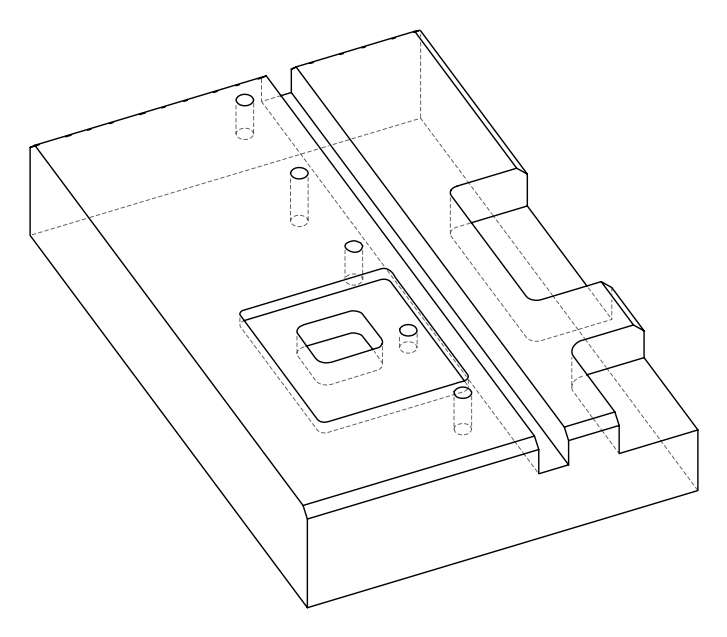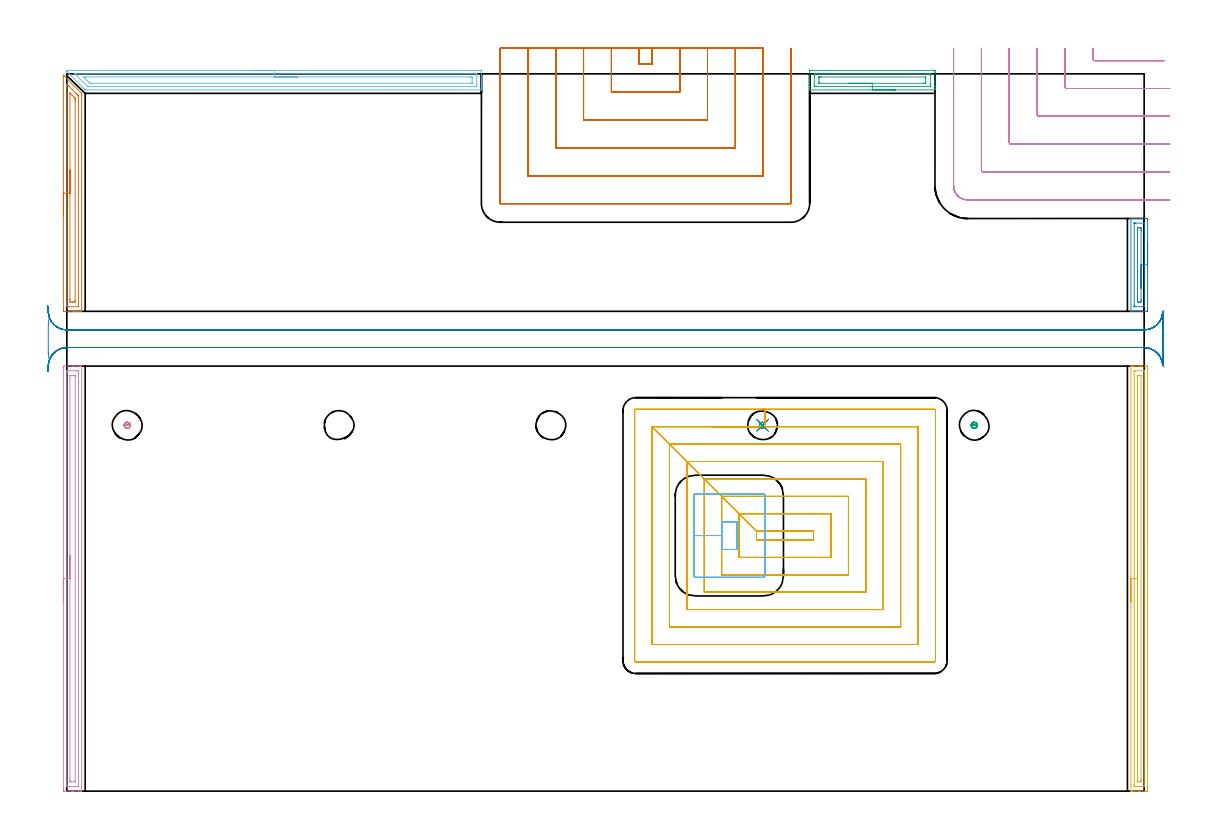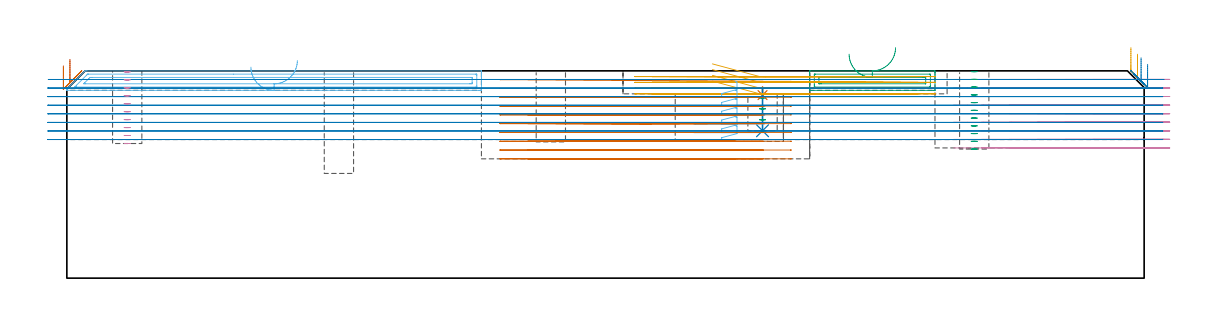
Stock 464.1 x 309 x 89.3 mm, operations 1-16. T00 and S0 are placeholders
(PLAN: 18 operations, 7 tool changes, 101.5 min)
(1 SPOT_DRILL | STEP1POCKET | NXT0321_9005460120000 | 0.03 min | 1019 mm3)
(2 DRILL_BLIND_HOLE_INTO_CENTER | STEP1POCKET | NXT0301_087 | 0.08 min | 1609 mm3)
(3 MILL_ROUGH_BLIND_HOLE_CONTOUR | STEP1POCKET | NXT0201_010 | Spiral | 0.2 min | 582 mm3)
(4 AREA_MILL | FG_CHAMFER_SURFACE | UGT0205_001 | 4.61 min | 5864 mm3)
(5 AREA_MILL_1 | FG_CHAMFER_SURFACE_1 | UGT0205_001 | 4.59 min | 4863 mm3)
(6 AREA_MILL_2 | FG_CHAMFER_SURFACE_2 | UGT0205_001 | 4.44 min | 6480 mm3)
(7 AREA_MILL_3 | FG_CHAMFER_SURFACE_3 | UGT0205_001 | 2.57 min | 3152 mm3)
(8 AREA_MILL_4 | FG_CHAMFER_SURFACE_4 | UGT0205_001 | 1.15 min | 1276 mm3)
(9 AREA_MILL_5 | FG_CHAMFER_SURFACE_5 | UGT0205_001 | 1.53 min | 2271 mm3)
(10 MILL_CORNER_NOTCH_RECTANGULAR | CORNER_NOTCH_RECTANGULAR | NXT0201_012 | Follow Part, ap 4, ae 75% | 11.86 min | 184667 mm3)
(11 MILL_RECTANGULAR_POCKET | POCKET_RECTANGULAR_STRAIGHT | NXT0201_010 | Follow Part, ap 2.5, ae 75% | 18.48 min | 162725 mm3)
(12 MILL_RECTANGULAR_POCKET_1 | POCKET_RECTANGULAR_STRAIGHT_1 | NXT0201_012 | Follow Part, ap 4, ae 75% | 2.83 min | 48369 mm3)
(13 MILL_SLOT | SLOT_PARTIAL_RECTANGULAR | NXT0201_012 | Follow Part, ap 4, ae 75% | 30.57 min | 341067 mm3)
(14 MILL_RECTANGULAR_SLOT | SLOT_RECTANGULAR | NXT0201_012 | Follow Part, ap 4, ae 75% | 16.22 min | 323722 mm3)
(15 MILL_BLIND_HOLE_FROM_SOLID_MATERIAL | STEP1POCKET_1 | NXT0201_010 | Spiral | 0.55 min | 4157 mm3)
(16 MILL_BLIND_HOLE_FROM_SOLID_MATERIAL_1 | STEP1POCKET_2 | NXT0201_010 | Spiral | 0.5 min | 3930 mm3)
(17 MILL_BLIND_HOLE_FROM_SOLID_MATERIAL_2 | STEP1POCKET_3 | NXT0201_010 | Spiral | 0.75 min | 5483 mm3)
(18 MILL_BLIND_HOLE_FROM_SOLID_MATERIAL_3 | STEP1POCKET_4 | NXT0201_010 | Spiral | 0.5 min | 3857 mm3)
(TOOL NXT0321_9005460120000 | NC Spot Drill, 142deg, 12mm, Carbide, Uncoated | D12 PA142 FL30 Z2)
(TOOL NXT0301_087 | Carbide Drill 11.6mm [860.1-1160-058A1-MM 2214] | D11.6 PA140 FL72 Z2)
(TOOL NXT0201_010 | ENDMILL 10mm [2P460-1000-NA 1630] | D10 FL30 Z6)
(TOOL UGT0205_001 | Chamfer Mill 20 x 3 x 45 deg. | D20 FL50 Z2)
(TOOL NXT0201_012 | ENDMILL 16mm [2P460-1600-NA 1630] | D16 FL38 Z6)
(OP 1 SPOT_DRILL)
G17 G21 G94 G90
T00 M6
G54
G17 G0 G90 X299.7 Y157.6 S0 M3
G43 Z99.3 H0
G94 G81 G98 Z78.858 F250. R82.4
G80
M5
M2
(OP 2 DRILL_BLIND_HOLE_INTO_CENTER)
G17 G21 G94 G90
T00 M6
G54
G17 G0 G90 X299.7 Y157.6 S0 M3
G43 Z99.3 H1
G94 G81 G98 Z63.5 F250. R81.4
G80
M5
M2
(OP 3 MILL_ROUGH_BLIND_HOLE_CONTOUR)
G17 G21 G94 G90
T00 M6
G54
G17 G0 G90 X299.7 Y157.6 S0 M3
G43 Z99.3 H1
Z77.675
G94 G3 X300.33 Y158.27 R0.631 F250.
X299.618 Y158.897 R0.67
X298.403 Y157.518 R1.3
X299.618 Y158.897 R-1.3
X299.01 Y158.208 R0.65
X299.7 Y157.6 R0.65
G0 Z72.95
G3 X300.33 Y158.27 R0.631
X299.618 Y158.897 R0.67
X298.403 Y157.518 R1.3
X299.618 Y158.897 R-1.3
X299.01 Y158.208 R0.65
X299.7 Y157.6 R0.65
G0 Z68.225
G3 X300.33 Y158.27 R0.631
X299.618 Y158.897 R0.67
X298.403 Y157.518 R1.3
X299.618 Y158.897 R-1.3
X299.01 Y158.208 R0.65
X299.7 Y157.6 R0.65
G0 Z63.5
G3 X300.33 Y158.27 R0.631
X299.618 Y158.897 R0.67
X298.403 Y157.518 R1.3
X299.618 Y158.897 R-1.3
X299.01 Y158.208 R0.65
X299.7 Y157.6 R0.65
G0 Z99.3
M5
M2
(OP 4 AREA_MILL)
G17 G21 G94 G90
T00 M6
G54
G17 G0 G90 X-1.5 Y81.55 S1061 M3
G43 Z99.3 H0
Z91.4
G94 G1 Y81.588 Z90.528 F250.
Y81.702 Z89.663
Y81.891 Z88.812
Y82.153 Z87.98
Y82.487 Z87.174
Y82.89 Z86.4
Y83.358 Z85.664
Y83.89 Z84.972
Y84.479 Z84.329
Y85.122 Z83.74
Y85.814 Z83.208
Y86.55 Z82.74
Y87.324 Z82.337
Y88.13 Z82.003
Y88.962 Z81.741
Y89.814 Z81.552
Y90.678 Z81.438
Y91.55 Z81.4
Y182.049
X-1.499 Y182.505 Z81.401
X-1.495 Y182.936 Z81.403
X-1.491 Y183.09 Z81.406
X-1.07 Y183.1 Z81.827
X2.45 Z85.345
X3.035 Z85.933
X3.33 Z86.227
X5.09 Z87.985
X5.679 Z88.578
X5.97 Z88.869
X6.113 Y183.099 Z89.012
X6.394 Y183.09 Z89.293
X6.4 Y182.951 Z89.3
Y0.149
X6.394 Y0.01 Z89.293
X6.112 Y0. Z89.011
X5.679 Z88.578
X5.09 Z87.985
X3.035 Z85.933
X2.45 Z85.345
X1.863 Z84.758
X-1.07 Y0.001 Z81.827
X-1.293 Y0.004 Z81.604
X-1.491 Y0.01 Z81.405
X-1.495 Y0.164 Z81.403
X-1.499 Y0.595 Z81.401
X-1.5 Y1.031 Z81.4
Y91.55
X-0.086 Z82.814
X-0.085 Y180.918 Z82.815
X-0.084 Y181.016 Z82.816
X-0.082 Y181.064 Z82.818
X-0.08 Y181.082 Z82.82
X-0.056 Y181.09 Z82.844
X0.319 Y181.098 Z83.219
X0.69 Y181.099 Z83.59
X1.197 Y181.1 Z84.097
X3.836 Z86.736
X4.21 Y181.099 Z87.11
X4.72 Y181.096 Z87.62
X4.9 Y181.09 Z87.8
X4.979 Y181.07 Z87.879
X4.984 Y180.829 Z87.884
X4.985 Y180.721 Z87.885
X4.986 Y179.935 Z87.886
X4.985 Y2.182 Z87.885
X4.984 Y2.084 Z87.884
X4.981 Y2.036 Z87.881
X4.98 Y2.018 Z87.88
X4.956 Y2.01 Z87.856
X4.581 Y2.002 Z87.481
X4.21 Y2.001 Z87.11
X3.703 Y2. Z86.603
X1.064 Z83.964
X0.69 Y2.001 Z83.59
X0.18 Y2.004 Z83.08
X-0.001 Y2.01 Z82.899
X-0.079 Y2.03 Z82.821
X-0.084 Y2.271 Z82.816
X-0.085 Y2.379 Z82.815
X-0.086 Y3.165 Z82.814
Y91.55
X1.328 Z84.228
X1.329 Y178.291 Z84.229
X1.331 Y178.938 Z84.231
X1.334 Y179.06 Z84.234
X1.335 Y179.083 Z84.235
X1.358 Y179.09 Z84.258
X1.413 Y179.097 Z84.313
X1.57 Y179.099 Z84.47
X3.171 Z86.071
X3.33 Y179.095 Z86.23
X3.489 Y179.09 Z86.389
X3.565 Y179.076 Z86.465
X3.568 Y179.019 Z86.468
X3.569 Y178.938 Z86.469
X3.571 Y178.694 Z86.471
Y4.809
X3.569 Y4.162 Z86.469
X3.566 Y4.041 Z86.466
X3.565 Y4.017 Z86.465
X3.542 Y4.01 Z86.442
X3.487 Y4.003 Z86.387
X3.33 Y4.001 Z86.23
X1.729 Z84.629
X1.57 Y4.005 Z84.47
X1.411 Y4.01 Z84.311
X1.335 Y4.024 Z84.235
X1.332 Y4.081 Z84.232
X1.33 Y4.162 Z84.23
X1.329 Y4.406 Z84.229
X1.328 Y91.55 Z84.228
Y92.422 Z84.266
Y93.286 Z84.38
Y94.138 Z84.569
Y94.97 Z84.832
Y95.776 Z85.165
Y96.55 Z85.568
Y97.286 Z86.037
Y97.978 Z86.568
Y98.621 Z87.157
Y99.21 Z87.801
Y99.742 Z88.493
Y100.21 Z89.228
Y100.613 Z90.002
Y100.947 Z90.808
Y101.209 Z91.64
Y101.398 Z92.492
Y101.512 Z93.357
Y101.55 Z94.228
G0 Z99.3
M5
M2
(OP 5 AREA_MILL_1)
G17 G21 G94 G90
T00 M6
G54
G17 G0 G90 X458.4 Y81.55 S1061 M3
G43 Z99.3 H0
G94 G1 Y81.588 Z98.428 F250.
Y81.702 Z97.563
Y81.891 Z96.712
Y82.153 Z95.88
Y82.487 Z95.074
Y82.89 Z94.3
Y83.358 Z93.564
Y83.89 Z92.872
Y84.479 Z92.229
Y85.122 Z91.639
Y85.814 Z91.108
Y86.55 Z90.64
Y87.324 Z90.237
Y88.13 Z89.903
Y88.962 Z89.641
Y89.814 Z89.452
Y90.678 Z89.338
Y91.55 Z89.3
Y182.951
X458.402 Y183.092 Z89.288
X458.42 Y183.1 Z89.271
X458.736 Z88.963
X459.195 Z88.504
X459.787 Z87.908
X461.854 Z85.844
X462.443 Z85.252
X463.033 Z84.662
X464.803 Z82.893
X465.098 Y183.097 Z82.599
X465.591 Y183.092 Z82.105
X465.594 Y183.005 Z82.103
X465.599 Y182.505 Z82.101
X465.6 Y181.999 Z82.1
Y0.981
X465.599 Y0.595 Z82.101
X465.594 Y0.095 Z82.103
X465.591 Y0.008 Z82.105
X465.098 Y0. Z82.599
X462.443 Z85.252
X461.854 Z85.844
X461.557 Z86.139
X459.787 Z87.908
X459.195 Z88.504
X458.736 Z88.963
X458.42 Z89.271
X458.403 Y0.008 Z89.288
X458.4 Y0.149 Z89.3
Y91.55
X459.814 Z87.886
Y180.721
X459.815 Y180.938 Z87.885
X459.818 Y181.045 Z87.882
X459.821 Y181.09 Z87.879
X459.921 Y181.094 Z87.779
X460.297 Y181.099 Z87.403
X463.837 Y181.1 Z83.863
X464.063 Y181.095 Z83.637
X464.156 Y181.09 Z83.544
X464.179 Y181.079 Z83.521
X464.182 Y181.038 Z83.518
X464.185 Y180.942 Z83.515
X464.186 Y180.749 Z83.514
Y2.379
X464.185 Y2.162 Z83.515
X464.182 Y2.055 Z83.518
X464.179 Y2.01 Z83.521
X464.079 Y2.006 Z83.621
X463.703 Y2.001 Z83.997
X460.163 Y2. Z87.537
X459.937 Y2.005 Z87.763
X459.845 Y2.01 Z87.855
X459.821 Y2.021 Z87.879
X459.818 Y2.062 Z87.882
X459.815 Y2.158 Z87.885
X459.814 Y2.351 Z87.886
Y91.55
X461.228 Z86.472
X461.229 Y178.046 Z86.471
X461.23 Y178.376 Z86.47
X461.235 Y178.938 Z86.465
X461.243 Y179.09 Z86.457
X461.399 Y179.098 Z86.301
X462.443 Y179.099 Z85.257
X462.603 Y179.095 Z85.097
X462.71 Y179.09 Z84.99
X462.765 Y179.08 Z84.935
X462.767 Y179.048 Z84.933
X462.77 Y178.938 Z84.93
X462.771 Y178.607 Z84.929
Y5.054
X462.77 Y4.724 Z84.93
X462.765 Y4.162 Z84.935
X462.757 Y4.01 Z84.943
X462.601 Y4.002 Z85.099
X461.557 Y4.001 Z86.143
X461.397 Y4.005 Z86.303
X461.29 Y4.01 Z86.41
X461.235 Y4.02 Z86.465
X461.233 Y4.052 Z86.467
X461.231 Y4.162 Z86.469
X461.229 Y4.493 Z86.471
X461.228 Y91.55 Z86.472
Y92.422 Z86.51
Y93.286 Z86.623
Y94.138 Z86.812
Y94.97 Z87.075
Y95.776 Z87.408
Y96.55 Z87.811
Y97.286 Z88.28
Y97.978 Z88.811
Y98.621 Z89.4
Y99.21 Z90.044
Y99.742 Z90.736
Y100.21 Z91.472
Y100.613 Z92.245
Y100.947 Z93.051
Y101.209 Z93.883
Y101.398 Z94.735
Y101.512 Z95.6
Y101.55 Z96.472
G0 Z99.3
M5
M2
(OP 6 AREA_MILL_2)
G17 G21 G94 G90
T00 M6
G54
G17 G0 G90 X79.3 Y310.5 S1061 M3
G43 Z99.3 H0
Z90.9
G94 G1 X79.338 Z90.028 F250.
X79.452 Z89.163
X79.64 Z88.312
X79.903 Z87.48
X80.237 Z86.674
X80.639 Z85.9
X81.108 Z85.164
X81.639 Z84.472
X82.229 Z83.829
X82.872 Z83.239
X83.564 Z82.708
X84.3 Z82.24
X85.073 Z81.837
X85.879 Z81.503
X86.711 Z81.241
X87.563 Z81.052
X88.428 Z80.938
X89.3 Z80.9
X177.385
X178.007 Y310.497 Z80.903
X178.593 Y310.492 Z80.906
X178.597 Y310.466 Z80.931
X178.6 Y309.875 Z81.521
Y305.406 Z85.988
Y304.807 Z86.59
Y304.512 Z86.884
Y303.913 Z87.483
Y303.619 Z87.777
Y303.03 Z88.369
Y302.511 Z88.888
X178.593 Y302.156 Z89.236
X178.59 Y302.102 Z89.288
X178.453 Y302.1 Z89.3
X8.616
X7.893 Y302.103 Z89.289
X7.724 Y302.276 Z89.124
X0.062 Y309.937 Z81.461
X0.01 Y309.99 Z81.407
X0.001 Y310.206 Z81.189
X-0.001 Y310.464 Z80.935
X0.001 Y310.493 Z80.907
X0.146 Y310.5 Z80.9
X89.3
Y309.086 Z82.314
X176.224
X176.328 Y309.085 Z82.315
X176.536 Y309.081 Z82.319
X176.588 Y309.079 Z82.321
X176.592 Y309.067 Z82.333
X176.596 Y309.035 Z82.365
X176.598 Y308.981 Z82.419
X176.6 Y308.605 Z82.795
X176.599 Y304.137 Z87.263
X176.592 Y303.619 Z87.781
X176.59 Y303.531 Z87.869
X176.432 Y303.521 Z87.879
X176.326 Y303.516 Z87.884
X176.224 Y303.515 Z87.885
X71.731 Y303.514 Z87.886
X9.403
X9.195 Y303.516 Z87.884
X9.057 Y303.518 Z87.882
X8.949 Y303.521 Z87.879
X8.923 Y303.539 Z87.861
X8.837 Y303.619 Z87.781
X8.616 Y303.835 Z87.565
X4.158 Y308.292 Z83.108
X3.476 Y308.981 Z82.419
X3.388 Y309.074 Z82.326
X3.742 Y309.081 Z82.319
X3.95 Y309.085 Z82.315
X4.054 Y309.086 Z82.314
X4.158
X89.3
Y307.672 Z83.728
X173.55 Y307.671 Z83.729
X173.966
X174.441 Y307.667 Z83.733
X174.59 Y307.664 Z83.736
X174.597 Y307.353 Z84.047
X174.599 Y307.194 Z84.206
X174.6 Y305.247 Z86.153
X174.596 Y305.088 Z86.312
X174.59 Y304.983 Z86.417
X174.581 Y304.935 Z86.465
X174.559 Y304.933 Z86.467
X174.441 Y304.931 Z86.469
X174.026 Y304.929 Z86.471
X10.875
X10.399 Y304.932 Z86.468
X9.977 Y304.935 Z86.465
X9.507 Y305.392 Z86.008
X7.706 Y307.194 Z84.206
X7.255 Y307.665 Z83.735
X7.724 Y307.669 Z83.731
X8.14 Y307.671 Z83.729
X89.3 Y307.672 Z83.728
X90.171 Z83.766
X91.036 Z83.88
X91.888 Z84.069
X92.72 Z84.331
X93.526 Z84.665
X94.3 Z85.068
X95.035 Z85.537
X95.728 Z86.068
X96.371 Z86.657
X96.96 Z87.3
X97.491 Z87.993
X97.96 Z88.728
X98.363 Z89.502
X98.697 Z90.308
X98.959 Z91.14
X99.148 Z91.992
X99.262 Z92.857
X99.3 Z93.728
G0 Z99.3
M5
M2
(OP 7 AREA_MILL_3)
G17 G21 G94 G90
T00 M6
G54
G17 G0 G90 X-1.5 Y247.6 S1061 M3
G43 Z99.3 H0
Z91.4
G94 G1 Y247.638 Z90.528 F250.
Y247.752 Z89.663
Y247.941 Z88.812
Y248.203 Z87.98
Y248.537 Z87.174
Y248.94 Z86.4
Y249.409 Z85.664
Y249.94 Z84.972
Y250.529 Z84.329
Y251.172 Z83.74
Y251.864 Z83.208
Y252.6 Z82.74
Y253.374 Z82.337
Y254.18 Z82.003
Y255.012 Z81.741
Y255.864 Z81.552
Y256.729 Z81.438
Y257.6 Z81.4
X-1.499 Y308.217 Z81.401
X-1.498 Y308.498 Z81.402
X-1.07 Y308.072 Z81.827
X6.207 Y300.793 Z89.106
X6.397 Y300.607 Z89.289
X6.4 Y299.905 Z89.3
Y206.834
X6.394 Y206.71 Z89.293
X6.14 Y206.7 Z89.039
X5.438 Z88.337
X4.742 Z87.641
X4.21 Z87.106
X3.944 Z86.841
X3.33 Z86.227
X3.064 Z85.961
X2.45 Z85.344
X-1.07 Y206.701 Z81.827
X-1.293 Y206.704 Z81.604
X-1.491 Y206.71 Z81.405
X-1.495 Y206.849 Z81.403
X-1.499 Y207.28 Z81.401
X-1.5 Y207.715 Z81.4
Y257.6
X-0.086 Z82.814
Y303.467
X-0.085 Y304.252 Z82.815
X-0.084 Y304.358 Z82.816
X-0.079 Y304.597 Z82.821
X-0.002 Y304.541 Z82.898
X0.189 Y304.358 Z83.089
X0.69 Y303.86 Z83.59
X1.083 Y303.467 Z83.983
X4.21 Y300.341 Z87.11
X4.645 Y299.905 Z87.545
X4.792 Y299.754 Z87.692
X4.909 Y299.632 Z87.809
X4.979 Y299.556 Z87.879
X4.985 Y299.014 Z87.885
Y209.061
X4.984 Y208.865 Z87.884
X4.981 Y208.767 Z87.881
X4.979 Y208.723 Z87.879
X4.968 Y208.71 Z87.868
X4.923 Y208.708 Z87.823
X4.565 Y208.701 Z87.465
X0.69 Z83.59
X0.164 Y208.703 Z83.064
X-0.004 Y208.71 Z82.896
X-0.079 Y208.721 Z82.821
X-0.084 Y208.954 Z82.816
X-0.085 Y209.061 Z82.815
X-0.086 Y209.846 Z82.814
Y257.6
X1.328 Z84.228
X1.329 Y300.394 Z84.229
X1.33 Y300.557 Z84.23
X1.333 Y300.687 Z84.233
X1.336 Y300.753 Z84.236
X1.362 Y300.73 Z84.262
X1.57 Y300.527 Z84.47
X2.196 Y299.905 Z85.096
X2.45 Y299.651 Z85.35
X3.087 Y299.014 Z85.987
X3.33 Y298.769 Z86.23
X3.488 Y298.606 Z86.388
X3.564 Y298.525 Z86.464
X3.567 Y298.368 Z86.467
X3.57 Y298.124 Z86.47
X3.571 Y297.879 Z86.471
Y297.233
Y211.489
X3.566 Y210.842 Z86.466
X3.565 Y210.729 Z86.465
X3.462 Y210.708 Z86.362
X3.33 Y210.706 Z86.23
X2.59 Y210.7 Z85.49
X2.45 Z85.35
X1.71 Z84.61
X1.57 Y210.702 Z84.47
X1.43 Y210.706 Z84.33
X1.342 Y210.71 Z84.242
X1.335 Y210.762 Z84.235
X1.333 Y210.842 Z84.233
X1.33 Y211.086 Z84.23
X1.328 Y211.733 Z84.228
Y211.978
Y257.6
Y258.472 Z84.266
Y259.337 Z84.38
Y260.188 Z84.569
Y261.02 Z84.832
Y261.826 Z85.165
Y262.6 Z85.568
Y263.336 Z86.037
Y264.028 Z86.568
Y264.671 Z87.157
Y265.261 Z87.801
Y265.792 Z88.493
Y266.26 Z89.228
Y266.663 Z90.002
Y266.997 Z90.808
Y267.259 Z91.64
Y267.448 Z92.492
Y267.562 Z93.357
Y267.6 Z94.228
G0 Z99.3
M5
M2
(OP 8 AREA_MILL_4)
G17 G21 G94 G90
T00 M6
G54
G17 G0 G90 X465.6 Y236.7 S1061 M3
G43 Z99.3 H0
Z92.1
G94 G1 Y236.662 Z91.228 F250.
Y236.548 Z90.364
Y236.359 Z89.512
Y236.097 Z88.68
Y235.763 Z87.874
Y235.36 Z87.1
Y234.892 Z86.364
Y234.36 Z85.672
Y233.771 Z85.029
Y233.128 Z84.44
Y232.436 Z83.908
Y231.7 Z83.44
Y230.926 Z83.037
Y230.12 Z82.703
Y229.288 Z82.441
Y228.437 Z82.252
Y227.572 Z82.138
Y226.7 Z82.1
Y207.596
X465.599 Y207.212 Z82.101
X465.592 Y206.717 Z82.103
X465.591 Y206.707 Z82.105
X465.098 Y206.7 Z82.597
X463.328 Z84.366
X462.581 Z85.117
X462.443 Z85.255
X458.555 Y206.701 Z89.143
X458.405 Y206.71 Z89.293
X458.4 Y206.769 Z89.3
Y246.631
X458.405 Y246.69 Z89.293
X458.557 Y246.7 Z89.141
X462.581 Z85.117
X463.328 Z84.366
X464.725 Z82.97
X465.098 Y246.697 Z82.597
X465.591 Y246.693 Z82.105
X465.592 Y246.683 Z82.103
X465.598 Y246.188 Z82.102
X465.6 Y245.685 Z82.1
Y226.7
X464.186 Z83.514
Y208.984
X464.184 Y208.769 Z83.516
X464.181 Y208.717 Z83.519
X464.18 Y208.712 Z83.52
X464.153 Y208.708 Z83.547
X464.084 Y208.704 Z83.616
X463.895 Y208.701 Z83.805
X463.611 Y208.7 Z84.089
X460.071 Z87.629
X459.915 Y208.701 Z87.785
X459.873 Y208.703 Z87.827
X459.831 Y208.71 Z87.869
X459.821 Y208.713 Z87.879
X459.819 Y208.729 Z87.881
X459.816 Y208.774 Z87.884
X459.814 Y208.957 Z87.886
Y208.984
Y244.416
X459.816 Y244.631 Z87.884
X459.819 Y244.683 Z87.881
X459.82 Y244.688 Z87.88
X459.848 Y244.692 Z87.852
X459.916 Y244.696 Z87.784
X460.105 Y244.699 Z87.595
X460.389 Y244.7 Z87.311
X463.929 Z83.771
X464.085 Y244.699 Z83.615
X464.127 Y244.697 Z83.573
X464.169 Y244.69 Z83.531
X464.179 Y244.687 Z83.521
X464.181 Y244.671 Z83.519
X464.184 Y244.626 Z83.516
X464.186 Y244.443 Z83.514
Y244.416
Y226.7
X462.772 Z84.928
X462.771 Y211.641 Z84.929
X462.77 Y211.313 Z84.93
X462.766 Y210.756 Z84.934
X462.765 Y210.724 Z84.935
X462.664 Y210.71 Z85.036
X462.554 Y210.703 Z85.146
X462.498 Y210.7 Z85.202
X462.443 Z85.257
X461.61 Y210.703 Z86.09
X461.557 Y210.709 Z86.143
X461.236 Y210.756 Z86.464
X461.232 Y211.081 Z86.468
X461.229 Y211.641 Z86.471
Y211.97
Y241.759
X461.23 Y242.087 Z86.47
X461.234 Y242.644 Z86.466
X461.235 Y242.676 Z86.465
X461.336 Y242.69 Z86.364
X461.447 Y242.697 Z86.253
X461.502 Y242.7 Z86.198
X461.557 Z86.143
X462.39 Y242.697 Z85.31
X462.443 Y242.691 Z85.257
X462.765 Y242.644 Z84.935
X462.768 Y242.319 Z84.932
X462.771 Y241.759 Z84.929
Y241.43
X462.772 Y226.7 Z84.928
Y225.828 Z84.966
Y224.964 Z85.08
Y224.112 Z85.269
Y223.28 Z85.531
Y222.474 Z85.865
Y221.7 Z86.268
Y220.964 Z86.737
Y220.272 Z87.268
Y219.629 Z87.857
Y219.04 Z88.501
Y218.508 Z89.193
Y218.04 Z89.928
Y217.637 Z90.702
Y217.303 Z91.508
Y217.041 Z92.34
Y216.852 Z93.192
Y216.738 Z94.057
Y216.7 Z94.928
G0 Z99.3
M5
M2
(OP 9 AREA_MILL_5)
G17 G21 G94 G90
T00 M6
G54
G17 G0 G90 X357. Y302.1 S1061 M3
G43 Z99.3 H0
G94 G1 X356.962 Z98.428 F250.
X356.848 Z97.564
X356.659 Z96.712
X356.397 Z95.88
X356.063 Z95.074
X355.66 Z94.3
X355.192 Z93.564
X354.66 Z92.872
X354.071 Z92.229
X353.428 Z91.64
X352.736 Z91.108
X352. Z90.64
X351.226 Z90.237
X350.42 Z89.903
X349.588 Z89.641
X348.737 Z89.452
X347.872 Z89.338
X347. Z89.3
X320.18
X320.01 Y302.103 Z89.288
X320.007 Y302.169 Z89.223
X320. Y302.603 Z88.796
Y302.898 Z88.501
Y303.618 Z87.777
Y304.872 Z86.525
Y306.298 Z85.098
X320.001 Y309.875 Z81.522
X320.003 Y310.496 Z80.902
X320.005 Y310.497 Z80.9
X320.627 Y310.5
X373.373
X373.995 Y310.497
X373.997 Y310.496 Z80.902
X374. Y309.875 Z81.522
Y309.608 Z81.789
Y305.406 Z85.989
Y303.979 Z87.418
Y303.618 Z87.777
Y302.898 Z88.501
Y302.603 Z88.796
X373.994 Y302.169 Z89.223
X373.99 Y302.103 Z89.288
X373.82 Y302.1 Z89.3
X347.
Y303.514 Z87.886
X322.415
X322.311 Y303.516 Z87.884
X322.103 Y303.521 Z87.879
X322.009 Y303.529 Z87.871
X322.005 Y303.56 Z87.84
X322.002 Y303.618 Z87.782
X322. Y304.033 Z87.367
Y308.088 Z83.312
X322.001 Y308.502 Z82.898
X322.006 Y308.981 Z82.419
X322.01 Y309.078 Z82.322
X322.206 Y309.084 Z82.316
X322.311 Y309.085 Z82.315
X371.585 Y309.086 Z82.314
X371.689 Y309.084 Z82.316
X371.897 Y309.079 Z82.321
X371.991 Y309.071 Z82.329
X371.995 Y309.04 Z82.36
X371.998 Y308.981 Z82.419
X372. Y308.567 Z82.833
Y304.512 Z86.888
X371.999 Y304.098 Z87.302
X371.994 Y303.618 Z87.782
X371.99 Y303.522 Z87.878
X371.794 Y303.516 Z87.884
X371.689 Y303.515 Z87.885
X347. Y303.514 Z87.886
Y304.928 Z86.472
X324.203 Y304.929 Z86.471
X324.044 Y304.93 Z86.47
X324.018 Y304.932 Z86.468
X324.011 Y304.934 Z86.466
X324.007 Y304.96 Z86.44
X324.002 Y305.068 Z86.332
X324. Y305.609 Z85.791
Y307.194 Z84.206
X324.001 Y307.396 Z84.004
X324.007 Y307.6 Z83.8
X324.01 Y307.654 Z83.746
X324.028 Y307.665 Z83.735
X324.084 Y307.668 Z83.732
X324.203 Y307.67 Z83.73
X324.619 Y307.671 Z83.729
X325.097 Y307.672 Z83.728
X369.797 Y307.671 Z83.729
X369.956 Y307.67 Z83.73
X369.982 Y307.668 Z83.732
X369.989 Y307.666 Z83.734
X369.993 Y307.64 Z83.76
X369.998 Y307.532 Z83.868
X370. Y306.991 Z84.409
Y305.406 Z85.994
X369.999 Y305.204 Z86.196
X369.993 Y305. Z86.4
X369.99 Y304.946 Z86.454
X369.972 Y304.935 Z86.465
X369.916 Y304.932 Z86.468
X369.797 Y304.93 Z86.47
X369.381 Y304.929 Z86.471
X368.903 Y304.928 Z86.472
X347.
X346.128 Z86.51
X345.264 Z86.624
X344.412 Z86.812
X343.58 Z87.075
X342.774 Z87.409
X342. Z87.811
X341.264 Z88.28
X340.572 Z88.811
X339.929 Z89.401
X339.34 Z90.044
X338.809 Z90.736
X338.34 Z91.472
X337.937 Z92.245
X337.603 Z93.051
X337.341 Z93.883
X337.152 Z94.735
X337.038 Z95.6
X337. Z96.472
G0 Z99.3
M5
M2
(OP 10 MILL_CORNER_NOTCH_RECTANGULAR)
G17 G21 G94 G90
T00 M6
G54
G17 G0 G90 X442. Y320. S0 M3
G43 Z99.3 H1
Z85.611
G94 G1 Y317. F250.
Y315.494 F500.
G3 X442.794 Y314.7 R0.8
G1 X469.713
X472.713 F250.
G0 Z99.3
X430. Y320.
Z85.611
G1 Y317.
Y303.495 F500.
G3 X430.795 Y302.7 R0.8
G1 X472.1
X475.1 F250.
G0 Z99.3
X418. Y320.
Z85.611
G1 Y317.
Y291.495 F500.
G3 X418.795 Y290.7 R0.8
G1 X472.1
X475.1 F250.
G0 Z99.3
X406. Y320.
Z85.611
G1 Y317.
Y279.495 F500.
G3 X406.795 Y278.7 R0.8
G1 X472.1
X475.1 F250.
G0 Z99.3
X394. Y320.
Z85.611
G1 Y317.
Y267.495 F500.
G3 X394.795 Y266.7 R0.8
G1 X472.1
X475.1 F250.
G0 Z99.3
X382. Y320.
Z85.611
G1 Y317.
Y260.7 F500.
G3 X388. Y254.7 R6.
G1 X472.1
X475.1 F250.
G0 Z99.3
X442. Y320.
Z81.922
G1 Y317.
Y315.494 F500.
G3 X442.794 Y314.7 R0.8
G1 X469.713
X472.713 F250.
G0 Z99.3
X430. Y320.
Z81.922
G1 Y317.
Y303.495 F500.
G3 X430.795 Y302.7 R0.8
G1 X472.1
X475.1 F250.
G0 Z99.3
X418. Y320.
Z81.922
G1 Y317.
Y291.495 F500.
G3 X418.795 Y290.7 R0.8
G1 X472.1
X475.1 F250.
G0 Z99.3
X406. Y320.
Z81.922
G1 Y317.
Y279.495 F500.
G3 X406.795 Y278.7 R0.8
G1 X472.1
X475.1 F250.
G0 Z99.3
X394. Y320.
Z81.922
G1 Y317.
Y267.495 F500.
G3 X394.795 Y266.7 R0.8
G1 X472.1
X475.1 F250.
G0 Z99.3
X382. Y320.
Z81.922
G1 Y317.
Y260.7 F500.
G3 X388. Y254.7 R6.
G1 X472.1
X475.1 F250.
G0 Z99.3
X442. Y320.
Z78.233
G1 Y317.
Y315.494 F500.
G3 X442.794 Y314.7 R0.8
G1 X469.713
X472.713 F250.
G0 Z99.3
X430. Y320.
Z78.233
G1 Y317.
Y303.495 F500.
G3 X430.795 Y302.7 R0.8
G1 X472.1
X475.1 F250.
G0 Z99.3
X418. Y320.
Z78.233
G1 Y317.
Y291.495 F500.
G3 X418.795 Y290.7 R0.8
G1 X472.1
X475.1 F250.
G0 Z99.3
X406. Y320.
Z78.233
G1 Y317.
Y279.495 F500.
G3 X406.795 Y278.7 R0.8
G1 X472.1
X475.1 F250.
G0 Z99.3
X394. Y320.
Z78.233
G1 Y317.
Y267.495 F500.
G3 X394.795 Y266.7 R0.8
G1 X472.1
X475.1 F250.
G0 Z99.3
X382. Y320.
Z78.233
G1 Y317.
Y260.7 F500.
G3 X388. Y254.7 R6.
G1 X472.1
X475.1 F250.
G0 Z99.3
X442. Y320.
Z74.544
G1 Y317.
Y315.494 F500.
G3 X442.794 Y314.7 R0.8
G1 X469.713
X472.713 F250.
G0 Z99.3
X430. Y320.
Z74.544
G1 Y317.
Y303.495 F500.
G3 X430.795 Y302.7 R0.8
G1 X472.1
X475.1 F250.
G0 Z99.3
X418. Y320.
Z74.544
G1 Y317.
Y291.495 F500.
G3 X418.795 Y290.7 R0.8
G1 X472.1
X475.1 F250.
G0 Z99.3
X406. Y320.
Z74.544
G1 Y317.
Y279.495 F500.
G3 X406.795 Y278.7 R0.8
G1 X472.1
X475.1 F250.
G0 Z99.3
X394. Y320.
Z74.544
G1 Y317.
Y267.495 F500.
G3 X394.795 Y266.7 R0.8
G1 X472.1
X475.1 F250.
G0 Z99.3
X382. Y320.
Z74.544
G1 Y317.
Y260.7 F500.
G3 X388. Y254.7 R6.
G1 X472.1
X475.1 F250.
G0 Z99.3
X442. Y320.
Z70.856
G1 Y317.
Y315.494 F500.
G3 X442.794 Y314.7 R0.8
G1 X469.713
X472.713 F250.
G0 Z99.3
X430. Y320.
Z70.856
G1 Y317.
Y303.495 F500.
G3 X430.795 Y302.7 R0.8
G1 X472.1
X475.1 F250.
G0 Z99.3
X418. Y320.
Z70.856
G1 Y317.
Y291.495 F500.
G3 X418.795 Y290.7 R0.8
G1 X472.1
X475.1 F250.
G0 Z99.3
X406. Y320.
Z70.856
G1 Y317.
Y279.495 F500.
G3 X406.795 Y278.7 R0.8
G1 X472.1
X475.1 F250.
G0 Z99.3
X394. Y320.
Z70.856
G1 Y317.
Y267.495 F500.
G3 X394.795 Y266.7 R0.8
G1 X472.1
X475.1 F250.
G0 Z99.3
X382. Y320.
Z70.856
G1 Y317.
Y260.7 F500.
G3 X388. Y254.7 R6.
G1 X472.1
X475.1 F250.
G0 Z99.3
X442. Y320.
Z67.167
G1 Y317.
Y315.494 F500.
G3 X442.794 Y314.7 R0.8
G1 X469.713
X472.713 F250.
G0 Z99.3
X430. Y320.
Z67.167
G1 Y317.
Y303.495 F500.
G3 X430.795 Y302.7 R0.8
G1 X472.1
X475.1 F250.
G0 Z99.3
X418. Y320.
Z67.167
G1 Y317.
Y291.495 F500.
G3 X418.795 Y290.7 R0.8
G1 X472.1
X475.1 F250.
G0 Z99.3
X406. Y320.
Z67.167
G1 Y317.
Y279.495 F500.
G3 X406.795 Y278.7 R0.8
G1 X472.1
X475.1 F250.
G0 Z99.3
X394. Y320.
Z67.167
G1 Y317.
Y267.495 F500.
G3 X394.795 Y266.7 R0.8
G1 X472.1
X475.1 F250.
G0 Z99.3
X382. Y320.
Z67.167
G1 Y317.
Y260.7 F500.
G3 X388. Y254.7 R6.
G1 X472.1
X475.1 F250.
G0 Z99.3
X442. Y320.
Z63.478
G1 Y317.
Y315.494 F500.
G3 X442.794 Y314.7 R0.8
G1 X469.713
X472.713 F250.
G0 Z99.3
X430. Y320.
Z63.478
G1 Y317.
Y303.495 F500.
G3 X430.795 Y302.7 R0.8
G1 X472.1
X475.1 F250.
G0 Z99.3
X418. Y320.
Z63.478
G1 Y317.
Y291.495 F500.
G3 X418.795 Y290.7 R0.8
G1 X472.1
X475.1 F250.
G0 Z99.3
X406. Y320.
Z63.478
G1 Y317.
Y279.495 F500.
G3 X406.795 Y278.7 R0.8
G1 X472.1
X475.1 F250.
G0 Z99.3
X394. Y320.
Z63.478
G1 Y317.
Y267.495 F500.
G3 X394.795 Y266.7 R0.8
G1 X472.1
X475.1 F250.
G0 Z99.3
X382. Y320.
Z63.478
G1 Y317.
Y260.7 F500.
G3 X388. Y254.7 R6.
G1 X472.1
X475.1 F250.
G0 Z99.3
X442. Y320.
Z59.789
G1 Y317.
Y315.494 F500.
G3 X442.794 Y314.7 R0.8
G1 X469.713
X472.713 F250.
G0 Z99.3
X430. Y320.
Z59.789
G1 Y317.
Y303.495 F500.
G3 X430.795 Y302.7 R0.8
G1 X472.1
X475.1 F250.
G0 Z99.3
X418. Y320.
Z59.789
G1 Y317.
Y291.495 F500.
G3 X418.795 Y290.7 R0.8
G1 X472.1
X475.1 F250.
G0 Z99.3
X406. Y320.
Z59.789
G1 Y317.
Y279.495 F500.
G3 X406.795 Y278.7 R0.8
G1 X472.1
X475.1 F250.
G0 Z99.3
X394. Y320.
Z59.789
G1 Y317.
Y267.495 F500.
G3 X394.795 Y266.7 R0.8
G1 X472.1
X475.1 F250.
G0 Z99.3
X382. Y320.
Z59.789
G1 Y317.
Y260.7 F500.
G3 X388. Y254.7 R6.
G1 X472.1
X475.1 F250.
G0 Z99.3
X442. Y320.
Z56.1
G1 Y317.
Y315.494 F500.
G3 X442.794 Y314.7 R0.8
G1 X469.713
X472.713 F250.
G0 Z99.3
X430. Y320.
Z56.1
G1 Y317.
Y303.495 F500.
G3 X430.795 Y302.7 R0.8
G1 X472.1
X475.1 F250.
G0 Z99.3
X418. Y320.
Z56.1
G1 Y317.
Y291.495 F500.
G3 X418.795 Y290.7 R0.8
G1 X472.1
X475.1 F250.
G0 Z99.3
X406. Y320.
Z56.1
G1 Y317.
Y279.495 F500.
G3 X406.795 Y278.7 R0.8
G1 X472.1
X475.1 F250.
G0 Z99.3
X394. Y320.
Z56.1
G1 Y317.
Y267.495 F500.
G3 X394.795 Y266.7 R0.8
G1 X472.1
X475.1 F250.
G0 Z99.3
X382. Y320.
Z56.1
G1 Y317.
Y260.7 F500.
G3 X388. Y254.7 R6.
G1 X472.1
X475.1 F250.
G0 Z99.3
M5
M2
(OP 11 MILL_RECTANGULAR_POCKET)
G17 G21 G94 G90
T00 M6
G54
G17 G0 G90 X278.116 Y157. S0 M3
G43 Z99.3 H1
Z92.3
G94 G1 X298.548 Z86.825 F250.
X252.1 F500.
X297.1 Y112.
Y108.2
X321.7
Y112.
X297.1
X289.6 Y119.5
Y100.7
X329.2
Y119.5
X289.6
X282.1 Y127.
Y93.2
X336.7
Y127.
X282.1
X274.6 Y134.5
Y85.7
X344.2
Y134.5
X274.6
X267.1 Y142.
Y78.2
X351.7
Y142.
X267.1
X259.6 Y149.5
Y70.7
X359.2
Y149.5
X259.6
X252.1 Y157.
Y63.2
X366.7
Y157.
X300.837
X300.888 Y157.09
G3 X300.892 Y158.118 R1.312
G1 X300.837 Y158.2
Y164.5
X245.1
G3 X244.6 Y164. R0.5
G1 Y56.2
G3 X245.1 Y55.7 R0.5
G1 X373.7
G3 X374.2 Y56.2 R0.5
G1 Y164.
G3 X373.7 Y164.5 R0.5
G1 X300.837
X299.837
G0 X278.116 Y157. Z89.825
G1 X298.548 Z84.35 F250.
X252.1 F500.
X297.1 Y112.
Y108.2
X321.7
Y112.
X297.1
X289.6 Y119.5
Y100.7
X329.2
Y119.5
X289.6
X282.1 Y127.
Y93.2
X336.7
Y127.
X282.1
X274.6 Y134.5
Y85.7
X344.2
Y134.5
X274.6
X267.1 Y142.
Y78.2
X351.7
Y142.
X267.1
X259.6 Y149.5
Y70.7
X359.2
Y149.5
X259.6
X252.1 Y157.
Y63.2
X366.7
Y157.
X300.837
X300.888 Y157.09
G3 X300.892 Y158.118 R1.312
G1 X300.837 Y158.2
Y164.5
X245.1
G3 X244.6 Y164. R0.5
G1 Y56.2
G3 X245.1 Y55.7 R0.5
G1 X373.7
G3 X374.2 Y56.2 R0.5
G1 Y164.
G3 X373.7 Y164.5 R0.5
G1 X300.837
X299.837
G0 X278.116 Y157. Z87.35
G1 X298.548 Z81.875 F250.
X252.1 F500.
X297.1 Y112.
Y108.2
X321.7
Y112.
X297.1
X289.6 Y119.5
Y100.7
X329.2
Y119.5
X289.6
X282.1 Y127.
Y93.2
X336.7
Y127.
X282.1
X274.6 Y134.5
Y85.7
X344.2
Y134.5
X274.6
X267.1 Y142.
Y78.2
X351.7
Y142.
X267.1
X259.6 Y149.5
Y70.7
X359.2
Y149.5
X259.6
X252.1 Y157.
Y63.2
X366.7
Y157.
X300.837
X300.888 Y157.09
G3 X300.892 Y158.118 R1.312
G1 X300.837 Y158.2
Y164.5
X245.1
G3 X244.6 Y164. R0.5
G1 Y56.2
G3 X245.1 Y55.7 R0.5
G1 X373.7
G3 X374.2 Y56.2 R0.5
G1 Y164.
G3 X373.7 Y164.5 R0.5
G1 X300.837
X299.837
G0 X278.116 Y157. Z84.875
G1 X298.548 Z79.4 F250.
X252.1 F500.
X297.1 Y112.
Y108.2
X321.7
Y112.
X297.1
X289.6 Y119.5
Y100.7
X329.2
Y119.5
X289.6
X282.1 Y127.
Y93.2
X336.7
Y127.
X282.1
X274.6 Y134.5
Y85.7
X344.2
Y134.5
X274.6
X267.1 Y142.
Y78.2
X351.7
Y142.
X267.1
X259.6 Y149.5
Y70.7
X359.2
Y149.5
X259.6
X252.1 Y157.
Y63.2
X366.7
Y157.
X300.837
X300.887 Y157.087
G3 X300.892 Y158.118 R1.31
G1 X300.837 Y158.2
Y164.5
X245.1
G3 X244.6 Y164. R0.5
G1 Y56.2
G3 X245.1 Y55.7 R0.5
G1 X373.7
G3 X374.2 Y56.2 R0.5
G1 Y164.
G3 X373.7 Y164.5 R0.5
G1 X300.837
X299.837
G0 Z99.3
M5
M2
(OP 12 MILL_RECTANGULAR_POCKET_1)
G17 G21 G94 G90
T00 M6
G54
G17 G0 G90 X287.922 Y104.1 S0 M3
G43 Z99.3 H1
Z84.7
G94 G1 X288.7 Z84.491 F250.
Y116.1 Z81.276
X282.1 Z79.508
Y110.1 Z77.9
Y104.1 F500.
X288.7
Y116.1
X282.1
Y110.1
X270.1
Y92.8
G3 X270.8 Y92.1 R0.7
G1 X300.
G3 X300.7 Y92.8 R0.7
G1 Y127.4
G3 X300. Y128.1 R0.7
G1 X270.8
G3 X270.1 Y127.4 R0.7
G1 Y110.1
Y109.1
G0 X287.922 Y104.1 Z80.9
G1 X288.7 Z80.691 F250.
Y116.1 Z77.476
X282.1 Z75.708
Y110.1 Z74.1
Y104.1 F500.
X288.7
Y116.1
X282.1
Y110.1
X270.1
Y92.8
G3 X270.8 Y92.1 R0.7
G1 X300.
G3 X300.7 Y92.8 R0.7
G1 Y127.4
G3 X300. Y128.1 R0.7
G1 X270.8
G3 X270.1 Y127.4 R0.7
G1 Y110.1
Y109.1
G0 X287.922 Y104.1 Z77.1
G1 X288.7 Z76.892 F250.
Y116.1 Z73.676
X282.1 Z71.908
Y110.1 Z70.3
Y104.1 F500.
X288.7
Y116.1
X282.1
Y110.1
X270.1
Y92.8
G3 X270.8 Y92.1 R0.7
G1 X300.
G3 X300.7 Y92.8 R0.7
G1 Y127.4
G3 X300. Y128.1 R0.7
G1 X270.8
G3 X270.1 Y127.4 R0.7
G1 Y110.1
Y109.1
G0 X287.922 Y104.1 Z73.3
G1 X288.7 Z73.092 F250.
Y116.1 Z69.876
X282.1 Z68.108
Y110.1 Z66.5
Y104.1 F500.
X288.7
Y116.1
X282.1
Y110.1
X270.1
Y92.8
G3 X270.8 Y92.1 R0.7
G1 X300.
G3 X300.7 Y92.8 R0.7
G1 Y127.4
G3 X300. Y128.1 R0.7
G1 X270.8
G3 X270.1 Y127.4 R0.7
G1 Y110.1
Y109.1
G0 X287.922 Y104.1 Z69.5
G1 X288.7 Z69.292 F250.
Y116.1 Z66.076
X282.1 Z64.308
Y110.1 Z62.7
Y104.1 F500.
X288.7
Y116.1
X282.1
Y110.1
X270.1
Y92.8
G3 X270.8 Y92.1 R0.7
G1 X300.
G3 X300.7 Y92.8 R0.7
G1 Y127.4
G3 X300. Y128.1 R0.7
G1 X270.8
G3 X270.1 Y127.4 R0.7
G1 Y110.1
Y109.1
G0 X287.922 Y104.1 Z65.7
G1 X288.7 Z65.492 F250.
Y116.1 Z62.276
X282.1 Z60.508
Y110.1 Z58.9
Y104.1 F500.
X288.7
Y116.1
X282.1
Y110.1
X270.1
Y92.8
G3 X270.8 Y92.1 R0.7
G1 X300.
G3 X300.7 Y92.8 R0.7
G1 Y127.4
G3 X300. Y128.1 R0.7
G1 X270.8
G3 X270.1 Y127.4 R0.7
G1 Y110.1
Y109.1
G0 Z99.3
M5
M2
(OP 13 MILL_SLOT)
G17 G21 G94 G90
T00 M6
G54
G17 G0 G90 X246.6 Y320. S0 M3
G43 Z99.3 H1
Z85.51
G94 G1 Y317. F250.
Y313.1 F500.
X252.
Y317.
Y320. F250.
X234.6
Y317.
Y301.1 F500.
X264.
Y317.
Y320. F250.
X222.6
Y317.
Y289.1 F500.
X276.
Y317.
Y320. F250.
X210.6
Y317.
Y277.1 F500.
X288.
Y317.
Y320. F250.
X198.6
Y317.
Y265.1 F500.
X300.
Y317.
Y320. F250.
X186.6
Y317.
Y253.2 F500.
X186.605 Y253.145
X186.645 Y253.105
X186.7 Y253.1
X311.9
X311.955 Y253.105
X311.995 Y253.145
X312. Y253.2
Y317.
Y320. F250.
G0 X246.6 Z81.72
G1 Y317.
Y313.1 F500.
X252.
Y317.
Y320. F250.
X234.6
Y317.
Y301.1 F500.
X264.
Y317.
Y320. F250.
X222.6
Y317.
Y289.1 F500.
X276.
Y317.
Y320. F250.
X210.6
Y317.
Y277.1 F500.
X288.
Y317.
Y320. F250.
X198.6
Y317.
Y265.1 F500.
X300.
Y317.
Y320. F250.
X186.6
Y317.
Y253.2 F500.
X186.605 Y253.145
X186.645 Y253.105
X186.7 Y253.1
X311.9
X311.955 Y253.105
X311.995 Y253.145
X312. Y253.2
Y317.
Y320. F250.
G0 X246.6 Z77.93
G1 Y317.
Y313.1 F500.
X252.
Y317.
Y320. F250.
X234.6
Y317.
Y301.1 F500.
X264.
Y317.
Y320. F250.
X222.6
Y317.
Y289.1 F500.
X276.
Y317.
Y320. F250.
X210.6
Y317.
Y277.1 F500.
X288.
Y317.
Y320. F250.
X198.6
Y317.
Y265.1 F500.
X300.
Y317.
Y320. F250.
X186.6
Y317.
Y253.2 F500.
X186.605 Y253.145
X186.645 Y253.105
X186.7 Y253.1
X311.9
X311.955 Y253.105
X311.995 Y253.145
X312. Y253.2
Y317.
Y320. F250.
G0 X246.6 Z74.14
G1 Y317.
Y313.1 F500.
X252.
Y317.
Y320. F250.
X234.6
Y317.
Y301.1 F500.
X264.
Y317.
Y320. F250.
X222.6
Y317.
Y289.1 F500.
X276.
Y317.
Y320. F250.
X210.6
Y317.
Y277.1 F500.
X288.
Y317.
Y320. F250.
X198.6
Y317.
Y265.1 F500.
X300.
Y317.
Y320. F250.
X186.6
Y317.
Y253.2 F500.
X186.605 Y253.145
X186.645 Y253.105
X186.7 Y253.1
X311.9
X311.955 Y253.105
X311.995 Y253.145
X312. Y253.2
Y317.
Y320. F250.
G0 X246.6 Z70.35
G1 Y317.
Y313.1 F500.
X252.
Y317.
Y320. F250.
X234.6
Y317.
Y301.1 F500.
X264.
Y317.
Y320. F250.
X222.6
Y317.
Y289.1 F500.
X276.
Y317.
Y320. F250.
X210.6
Y317.
Y277.1 F500.
X288.
Y317.
Y320. F250.
X198.6
Y317.
Y265.1 F500.
X300.
Y317.
Y320. F250.
X186.6
Y317.
Y253.2 F500.
X186.605 Y253.145
X186.645 Y253.105
X186.7 Y253.1
X311.9
X311.955 Y253.105
X311.995 Y253.145
X312. Y253.2
Y317.
Y320. F250.
G0 X246.6 Z66.56
G1 Y317.
Y313.1 F500.
X252.
Y317.
Y320. F250.
X234.6
Y317.
Y301.1 F500.
X264.
Y317.
Y320. F250.
X222.6
Y317.
Y289.1 F500.
X276.
Y317.
Y320. F250.
X210.6
Y317.
Y277.1 F500.
X288.
Y317.
Y320. F250.
X198.6
Y317.
Y265.1 F500.
X300.
Y317.
Y320. F250.
X186.6
Y317.
Y253.2 F500.
X186.605 Y253.145
X186.645 Y253.105
X186.7 Y253.1
X311.9
X311.955 Y253.105
X311.995 Y253.145
X312. Y253.2
Y317.
Y320. F250.
G0 X246.6 Z62.77
G1 Y317.
Y313.1 F500.
X252.
Y317.
Y320. F250.
X234.6
Y317.
Y301.1 F500.
X264.
Y317.
Y320. F250.
X222.6
Y317.
Y289.1 F500.
X276.
Y317.
Y320. F250.
X210.6
Y317.
Y277.1 F500.
X288.
Y317.
Y320. F250.
X198.6
Y317.
Y265.1 F500.
X300.
Y317.
Y320. F250.
X186.6
Y317.
Y253.2 F500.
X186.605 Y253.145
X186.645 Y253.105
X186.7 Y253.1
X311.9
X311.955 Y253.105
X311.995 Y253.145
X312. Y253.2
Y317.
Y320. F250.
G0 X246.6 Z58.98
G1 Y317.
Y313.1 F500.
X252.
Y317.
Y320. F250.
X234.6
Y317.
Y301.1 F500.
X264.
Y317.
Y320. F250.
X222.6
Y317.
Y289.1 F500.
X276.
Y317.
Y320. F250.
X210.6
Y317.
Y277.1 F500.
X288.
Y317.
Y320. F250.
X198.6
Y317.
Y265.1 F500.
X300.
Y317.
Y320. F250.
X186.6
Y317.
Y253.2 F500.
X186.605 Y253.145
X186.645 Y253.105
X186.7 Y253.1
X311.9
X311.955 Y253.105
X311.995 Y253.145
X312. Y253.2
Y317.
Y320. F250.
G0 X246.6 Z55.19
G1 Y317.
Y313.1 F500.
X252.
Y317.
Y320. F250.
X234.6
Y317.
Y301.1 F500.
X264.
Y317.
Y320. F250.
X222.6
Y317.
Y289.1 F500.
X276.
Y317.
Y320. F250.
X210.6
Y317.
Y277.1 F500.
X288.
Y317.
Y320. F250.
X198.6
Y317.
Y265.1 F500.
X300.
Y317.
Y320. F250.
X186.6
Y317.
Y253.2 F500.
X186.605 Y253.145
X186.645 Y253.105
X186.7 Y253.1
X311.9
X311.955 Y253.105
X311.995 Y253.145
X312. Y253.2
Y317.
Y320. F250.
G0 X246.6 Z51.4
G1 Y317.
Y313.1 F500.
X252.
Y317.
Y320. F250.
X234.6
Y317.
Y301.1 F500.
X264.
Y317.
Y320. F250.
X222.6
Y317.
Y289.1 F500.
X276.
Y317.
Y320. F250.
X210.6
Y317.
Y277.1 F500.
X288.
Y317.
Y320. F250.
X198.6
Y317.
Y265.1 F500.
X300.
Y317.
Y320. F250.
X186.6
Y317.
Y253.2 F500.
X186.605 Y253.145
X186.645 Y253.105
X186.7 Y253.1
X311.9
X311.955 Y253.105
X311.995 Y253.145
X312. Y253.2
Y317.
Y320. F250.
G0 Z99.3
M5
M2
(OP 14 MILL_RECTANGULAR_SLOT)
G17 G21 G94 G90
T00 M6
G54
G17 G0 G90 X472.635 Y207.086 S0 M3
G43 Z99.3 H1
Z85.6
G94 G1 X471.71 Y204.233 F250.
G2 X464.1 Y198.7 R8. F500.
G1 X0.
G2 X-7.488 Y203.883 R8.
G1 X-7.516 Y203.893
G3 X-8. Y201.152 R8.
G1 Y188.647
G3 X-7.516 Y185.907 R8.
G1 X-7.488 Y185.917
G2 X0. Y191.1 R8.
G1 X464.1
G2 X471.71 Y185.566 R8.
G1 X472.635 Y182.713 F250.
G0 Z99.3
X-8.283 Y181.003
Z81.9
G1 X-7.951 Y183.985
G2 X0. Y191.1 R8. F500.
G1 X464.1
G2 X472.09 Y183.5 R8.
G1 X472.1
Y206.3
X472.09
G2 X464.1 Y198.7 R8.
G1 X0.
G2 X-7.951 Y205.815 R8.
G1 X-8.283 Y208.796 F250.
G0 X-8.23 Y180.803 Z78.2
G1 X-7.97 Y183.792
G2 X0. Y191.1 R8. F500.
G1 X464.1
G2 X472.09 Y183.5 R8.
G1 X472.1
Y206.3
X472.09
G2 X464.1 Y198.7 R8.
G1 X0.
G2 X-7.97 Y206.008 R8.
G1 X-8.23 Y208.997 F250.
G0 Y180.803 Z74.5
G1 X-7.97 Y183.792
G2 X0. Y191.1 R8. F500.
G1 X464.1
G2 X472.09 Y183.5 R8.
G1 X472.1
Y206.3
X472.09
G2 X464.1 Y198.7 R8.
G1 X0.
G2 X-7.97 Y206.008 R8.
G1 X-8.23 Y208.997 F250.
G0 Y180.803 Z70.8
G1 X-7.97 Y183.792
G2 X0. Y191.1 R8. F500.
G1 X464.1
G2 X472.09 Y183.5 R8.
G1 X472.1
Y206.3
X472.09
G2 X464.1 Y198.7 R8.
G1 X0.
G2 X-7.97 Y206.008 R8.
G1 X-8.23 Y208.997 F250.
G0 Y180.803 Z67.1
G1 X-7.97 Y183.792
G2 X0. Y191.1 R8. F500.
G1 X464.1
G2 X472.09 Y183.5 R8.
G1 X472.1
Y206.3
X472.09
G2 X464.1 Y198.7 R8.
G1 X0.
G2 X-7.97 Y206.008 R8.
G1 X-8.23 Y208.997 F250.
G0 Y180.803 Z63.4
G1 X-7.97 Y183.792
G2 X0. Y191.1 R8. F500.
G1 X464.1
G2 X472.09 Y183.5 R8.
G1 X472.1
Y206.3
X472.09
G2 X464.1 Y198.7 R8.
G1 X0.
G2 X-7.97 Y206.008 R8.
G1 X-8.23 Y208.997 F250.
G0 Y180.803 Z59.7
G1 X-7.97 Y183.792
G2 X0. Y191.1 R8. F500.
G1 X464.1
G2 X472.09 Y183.5 R8.
G1 X472.1
Y206.3
X472.09
G2 X464.1 Y198.7 R8.
G1 X0.
G2 X-7.97 Y206.008 R8.
G1 X-8.23 Y208.997 F250.
G0 Z99.3
M5
M2
(OP 15 MILL_BLIND_HOLE_FROM_SOLID_MATERIAL)
G17 G21 G94 G90
T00 M6
G54
G17 G0 G90 X390.9 Y157.6 S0 M3
G43 Z99.3 H1
Z88.964
G94 G3 X391.53 Y158.27 R0.631 F250.
X390.818 Y158.897 R0.67
X389.603 Y157.518 R1.3
X390.818 Y158.897 R-1.3
X390.21 Y158.208 R0.65
X390.9 Y157.6 R0.65
G0 Z85.627
G3 X391.53 Y158.27 R0.631
X390.818 Y158.897 R0.67
X389.603 Y157.518 R1.3
X390.818 Y158.897 R-1.3
X390.21 Y158.208 R0.65
X390.9 Y157.6 R0.65
G0 Z82.291
G3 X391.53 Y158.27 R0.631
X390.818 Y158.897 R0.67
X389.603 Y157.518 R1.3
X390.818 Y158.897 R-1.3
X390.21 Y158.208 R0.65
X390.9 Y157.6 R0.65
G0 Z78.955
G3 X391.53 Y158.27 R0.631
X390.818 Y158.897 R0.67
X389.603 Y157.518 R1.3
X390.818 Y158.897 R-1.3
X390.21 Y158.208 R0.65
X390.9 Y157.6 R0.65
G0 Z75.618
G3 X391.53 Y158.27 R0.631
X390.818 Y158.897 R0.67
X389.603 Y157.518 R1.3
X390.818 Y158.897 R-1.3
X390.21 Y158.208 R0.65
X390.9 Y157.6 R0.65
G0 Z72.282
G3 X391.53 Y158.27 R0.631
X390.818 Y158.897 R0.67
X389.603 Y157.518 R1.3
X390.818 Y158.897 R-1.3
X390.21 Y158.208 R0.65
X390.9 Y157.6 R0.65
G0 Z68.945
G3 X391.53 Y158.27 R0.631
X390.818 Y158.897 R0.67
X389.603 Y157.518 R1.3
X390.818 Y158.897 R-1.3
X390.21 Y158.208 R0.65
X390.9 Y157.6 R0.65
G0 Z65.609
G3 X391.53 Y158.27 R0.631
X390.818 Y158.897 R0.67
X389.603 Y157.518 R1.3
X390.818 Y158.897 R-1.3
X390.21 Y158.208 R0.65
X390.9 Y157.6 R0.65
G0 Z62.273
G3 X391.53 Y158.27 R0.631
X390.818 Y158.897 R0.67
X389.603 Y157.518 R1.3
X390.818 Y158.897 R-1.3
X390.21 Y158.208 R0.65
X390.9 Y157.6 R0.65
G0 Z58.936
G3 X391.53 Y158.27 R0.631
X390.818 Y158.897 R0.67
X389.603 Y157.518 R1.3
X390.818 Y158.897 R-1.3
X390.21 Y158.208 R0.65
X390.9 Y157.6 R0.65
G0 Z55.6
G3 X391.53 Y158.27 R0.631
X390.818 Y158.897 R0.67
X389.603 Y157.518 R1.3
X390.818 Y158.897 R-1.3
X390.21 Y158.208 R0.65
X390.9 Y157.6 R0.65
G0 Z99.3
M5
M2
(OP 16 MILL_BLIND_HOLE_FROM_SOLID_MATERIAL_1)
G17 G21 G94 G90
T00 M6
G54
G17 G0 G90 X26. Y157.6 S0 M3
G43 Z99.3 H1
Z88.87
G94 G3 X26.63 Y158.27 R0.631 F250.
X25.918 Y158.897 R0.67
X24.703 Y157.518 R1.3
X25.918 Y158.897 R-1.3
X25.31 Y158.208 R0.65
X26. Y157.6 R0.65
G0 Z85.44
G3 X26.63 Y158.27 R0.631
X25.918 Y158.897 R0.67
X24.703 Y157.518 R1.3
X25.918 Y158.897 R-1.3
X25.31 Y158.208 R0.65
X26. Y157.6 R0.65
G0 Z82.01
G3 X26.63 Y158.27 R0.631
X25.918 Y158.897 R0.67
X24.703 Y157.518 R1.3
X25.918 Y158.897 R-1.3
X25.31 Y158.208 R0.65
X26. Y157.6 R0.65
G0 Z78.58
G3 X26.63 Y158.27 R0.631
X25.918 Y158.897 R0.67
X24.703 Y157.518 R1.3
X25.918 Y158.897 R-1.3
X25.31 Y158.208 R0.65
X26. Y157.6 R0.65
G0 Z75.15
G3 X26.63 Y158.27 R0.631
X25.918 Y158.897 R0.67
X24.703 Y157.518 R1.3
X25.918 Y158.897 R-1.3
X25.31 Y158.208 R0.65
X26. Y157.6 R0.65
G0 Z71.72
G3 X26.63 Y158.27 R0.631
X25.918 Y158.897 R0.67
X24.703 Y157.518 R1.3
X25.918 Y158.897 R-1.3
X25.31 Y158.208 R0.65
X26. Y157.6 R0.65
G0 Z68.29
G3 X26.63 Y158.27 R0.631
X25.918 Y158.897 R0.67
X24.703 Y157.518 R1.3
X25.918 Y158.897 R-1.3
X25.31 Y158.208 R0.65
X26. Y157.6 R0.65
G0 Z64.86
G3 X26.63 Y158.27 R0.631
X25.918 Y158.897 R0.67
X24.703 Y157.518 R1.3
X25.918 Y158.897 R-1.3
X25.31 Y158.208 R0.65
X26. Y157.6 R0.65
G0 Z61.43
G3 X26.63 Y158.27 R0.631
X25.918 Y158.897 R0.67
X24.703 Y157.518 R1.3
X25.918 Y158.897 R-1.3
X25.31 Y158.208 R0.65
X26. Y157.6 R0.65
G0 Z58.
G3 X26.63 Y158.27 R0.631
X25.918 Y158.897 R0.67
X24.703 Y157.518 R1.3
X25.918 Y158.897 R-1.3
X25.31 Y158.208 R0.65
X26. Y157.6 R0.65
G0 Z99.3
M5
M2
